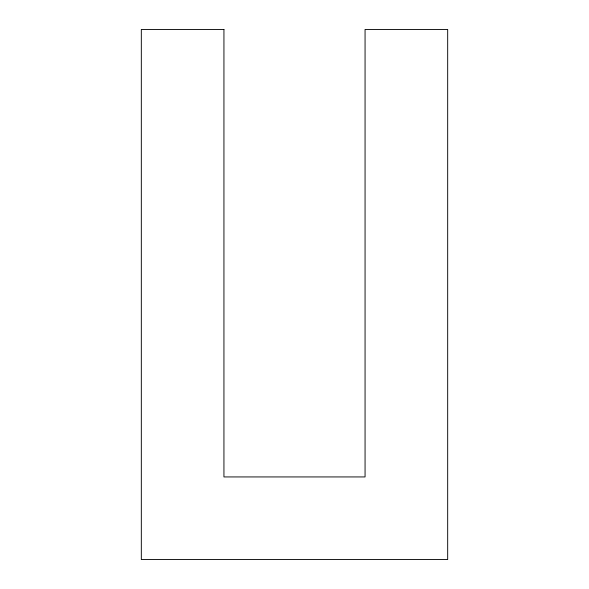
<?xml version="1.0" encoding="UTF-8"?>
<svg xmlns="http://www.w3.org/2000/svg" width="589" height="589" viewBox="0 0 589 589"><rect width="100%" height="100%" fill="white"/><g stroke="black" fill="none" stroke-linecap="round" stroke-linejoin="round"><path stroke-width="0.88" d="M223.938 29.45L141.323 29.45L141.323 559.55L447.677 559.55L447.677 29.45L365.062 29.45L365.062 476.935L223.938 476.935L223.938 29.45"/></g></svg>
